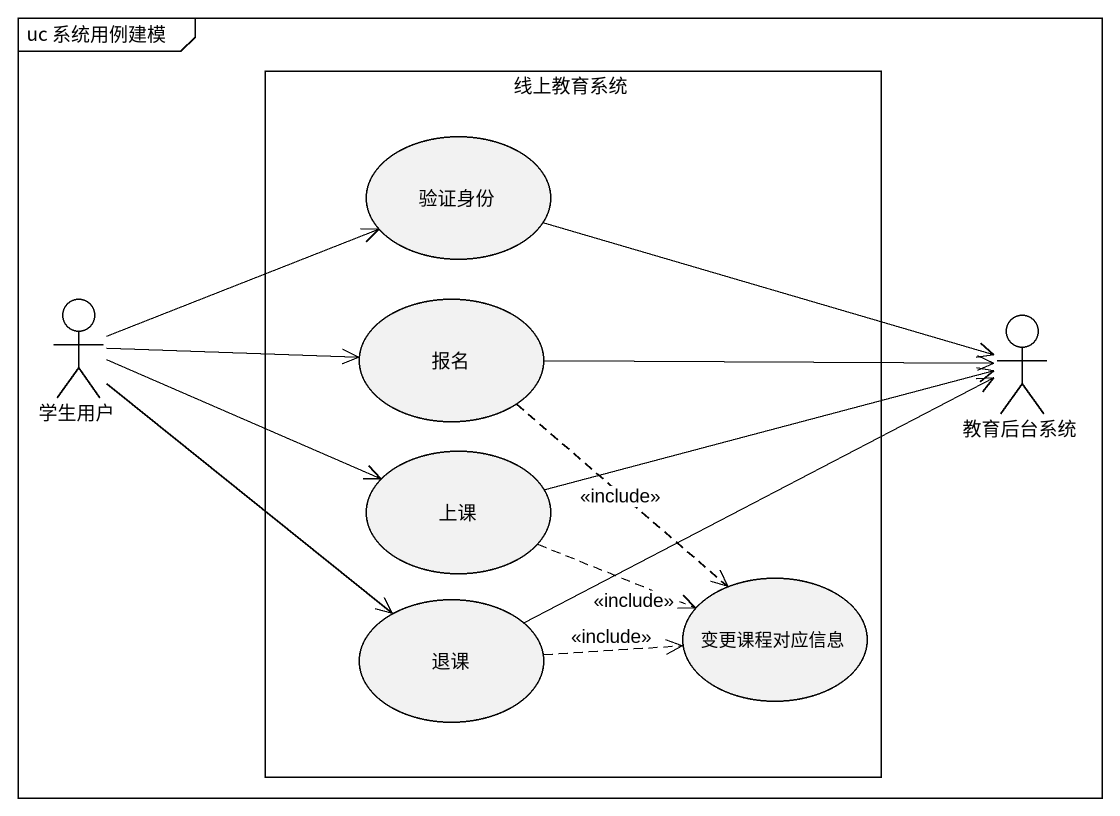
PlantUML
@startuml
mainframe uc 系统用例建模
rectangle 线上教育系统 {
  usecase 验证身份
  usecase 报名
  usecase 上课
  usecase 退课
  usecase 变更课程对应信息
}
actor 学生用户
actor 教育后台系统
验证身份 -right-> 教育后台系统
学生用户 -right-> 验证身份
学生用户 -right-> 报名
学生用户 -right-> 上课
学生用户 --> 退课
报名 -right-> 教育后台系统
报名 ..> 变更课程对应信息 : <<include>>
上课 -right-> 教育后台系统
上课 .right.> 变更课程对应信息 : <<include>>
退课 -right-> 教育后台系统
退课 .right.> 变更课程对应信息 : <<include>>
@enduml
